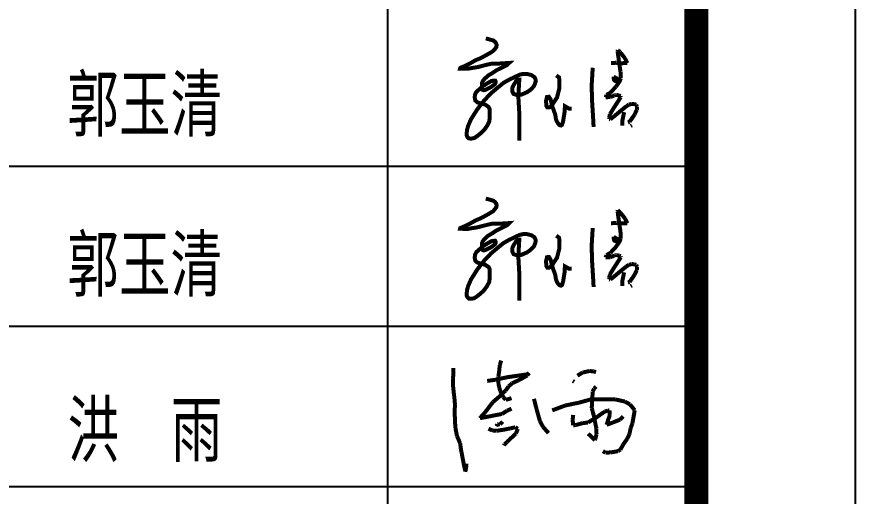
# Model space of a CAD drawing. Extents: x 180850 to 1399066, y 48356 to 327880.
# Drawn here: x 908475 to 915935, y 148402 to 152669 of the extents above; entities that cross this region are included whole.
import ezdxf

# ---------------------------------------------------------------- set-up
doc = ezdxf.new("R2010")
doc.units = 0
doc.header["$LTSCALE"] = 1000
for name, color, linetype in [('PUB_TEXT', 7, 'Continuous'), ('PUB_TITLE', 4, 'Continuous'), ('填充', 251, 'Continuous')]:
    doc.layers.add(name, color=color, linetype=linetype)
doc.styles.add('_gyy_title_ST', font='', dxfattribs={"width": 0.8})
doc.styles.get('_gyy_title_ST').set_extended_font_data('SimSun')

# ---------------------------------------------------------------- blocks, each defined once
blk = doc.blocks.new('wfadf')
at = {"color": 2, "lineweight": 25, "const_width": 25}
for points in [[(2531221.4, 1893279.7), (2531268, 1893266.6), (2531279.6, 1893257.9), (2531285.4, 1893249.5), (2531289.3, 1893239.2), (2531287.4, 1893225.7), (2531279, 1893214.1), (2531266, 1893199.8), (2531239.6, 1893183.8), (2531191.9, 1893157.4), (2531155.2, 1893141.9), (2531121.8, 1893122.6), (2531088.9, 1893106.6), (2531062.5, 1893095.6), (2531061.2, 1893091.1), (2531108.9, 1893089.8), (2531135.9, 1893095), (2531162.3, 1893098.8), (2531182.3, 1893103.3), (2531204.2, 1893109.1), (2531229.3, 1893115.6), (2531260.8, 1893122.6), (2531305.9, 1893122.6), (2531348.4, 1893125.2), (2531367.7, 1893126.5), (2531353.6, 1893113), (2531288.5, 1893080.8), (2531257.6, 1893060.2), (2531236.4, 1893048), (2531212.6, 1893025.8), (2531202.9, 1893013.6), (2531197.1, 1892999.5), (2531197.1, 1892980.2), (2531197.1, 1892967.3), (2531201, 1892958.9), (2531209.3, 1892955.7), (2531223.5, 1892960.2), (2531255, 1892976.3), (2531264.7, 1892983.4), (2531278.2, 1892993.7), (2531283.4, 1893004.6), (2531283.4, 1893009.8), (2531280.2, 1893016.2), (2531267.9, 1893015.6), (2531256.3, 1893013.6), (2531230.6, 1892998.8), (2531206.1, 1892983.4), (2531187.4, 1892967.3), (2531163, 1892946.1), (2531155.2, 1892931.7), (2531152, 1892911.8), (2531155.9, 1892891.8), (2531168.8, 1892880.3), (2531193.9, 1892872.5), (2531217.7, 1892866.1), (2531238.9, 1892852), (2531246, 1892837.8), (2531245.4, 1892808.9), (2531246, 1892781.8), (2531242.5, 1892758.1), (2531229, 1892732.4), (2531209.6, 1892706.2), (2531187.9, 1892685.9), (2531165.3, 1892667.9), (2531149.5, 1892657.5), (2531130.1, 1892653.9), (2531115.6, 1892655.2), (2531106.6, 1892663.8), (2531102.5, 1892674.2), (2531102.5, 1892689.1), (2531104.3, 1892708), (2531111.1, 1892732.9), (2531128.7, 1892773.6), (2531149.5, 1892807), (2531168.5, 1892836.8), (2531190.2, 1892865), (2531212.3, 1892893), (2531254.8, 1892937.7), (2531298.3, 1892974.4), (2531333, 1893002.4), (2531365.6, 1893020.9), (2531413.5, 1893043.9), (2531436.5, 1893053.9), (2531455.5, 1893057.9), (2531478, 1893057.9), (2531506.1, 1893050.7), (2531525, 1893038.1), (2531531.4, 1893025.9), (2531533.6, 1893013.2), (2531528.2, 1892996.5), (2531521.9, 1892981.2), (2531501.5, 1892959.5), (2531479, 1892943.7), (2531442.4, 1892927.9), (2531413, 1892926.6), (2531394.9, 1892932.9), (2531386.8, 1892948.7), (2531386.3, 1892963.6), (2531389.5, 1892977.1), (2531397.6, 1892992.5), (2531412.1, 1893014.6), (2531422, 1893020.9), (2531430.6, 1893021.8), (2531424.5, 1892919.5), (2531430.3, 1892817.5), (2531431.8, 1892666.5), (2531431.8, 1892642)], [(2532045.2, 1893207.1), (2532043.9, 1893200.2)], [(2532043.9, 1893200.2), (2532056, 1893112.7)], [(2532059, 1893194.7), (2532045.2, 1893207.1)], [(2532075, 1893175), (2532059, 1893194.7)], [(2532091, 1893154.1), (2532075, 1893175)], [(2532104.8, 1893125.4), (2532091, 1893154.1)], [(2531888.9, 1893096.1), (2531882.6, 1892990), (2531884.1, 1892899), (2531890.5, 1892800.5), (2531894.5, 1892727.1)], [(2532003.3, 1893125.4), (2532035.3, 1893127.4)], [(2532035.3, 1893127.4), (2532056.3, 1893124.6)], [(2532056, 1893112.7), (2532062.1, 1893074.4)], [(2532056.3, 1893124.6), (2532090.5, 1893125.1)], [(2532090.5, 1893125.1), (2532104.8, 1893125.4)], [(2531661.5, 1893048.4), (2531678.7, 1893035.5), (2531681.6, 1893014.7), (2531680.1, 1892966.7), (2531666.5, 1892911.5), (2531643.6, 1892876.4), (2531630.7, 1892856.4), (2531617.8, 1892848.5), (2531605.6, 1892848.5), (2531599.1, 1892860), (2531597.7, 1892890.1), (2531603.4, 1892913.7), (2531615.6, 1892915.1), (2531626.4, 1892897.9), (2531636.4, 1892855.7), (2531655, 1892803.9), (2531659.3, 1892776), (2531663.8, 1892763.9), (2531672.2, 1892748.6), (2531680.4, 1892739.7), (2531685.8, 1892737), (2531691, 1892735.7), (2531697, 1892738.9), (2531704.2, 1892762.2), (2531712.8, 1892816.6), (2531714.8, 1892845.9), (2531715.2, 1892856.2), (2531740.5, 1892841.6), (2531758, 1892841.6)], [(2532019.5, 1893041), (2532019.1, 1893033.8), (2532019.7, 1893029.6), (2532020.9, 1893025.4), (2532021.9, 1893021.4), (2532024.4, 1893016.8), (2532027.7, 1893015.1), (2532030.1, 1893014.1), (2532052.3, 1893011), (2532057.1, 1893011.4)], [(2532019.3, 1893041), (2532060.4, 1893016.6)], [(2532062.1, 1893074.4), (2532064.3, 1893029.6)], [(2532060.4, 1893016.6), (2532032.6, 1892976.6)], [(2532064.3, 1893029.6), (2532056.8, 1893011.4)], [(2531974.8, 1892926.6), (2531969.8, 1892911.6)], [(2531998.7, 1892940), (2531974.8, 1892926.6)], [(2532032.6, 1892976.6), (2531998.7, 1892940)], [(2532025.9, 1892924.9), (2532030.1, 1892926.6)], [(2532030.1, 1892926.6), (2532038.8, 1892926.6)], [(2532038.8, 1892926.6), (2532055.5, 1892922.6)], [(2531969.8, 1892911.6), (2531985.8, 1892912.8)], [(2531985.8, 1892912.8), (2531998.7, 1892913.8)], [(2531998.7, 1892913.8), (2532006.3, 1892916.1)], [(2532006.3, 1892916.1), (2532020.7, 1892921.8)], [(2532020.7, 1892921.8), (2532025.9, 1892924.9)], [(2532055.1, 1892899.2), (2532021.2, 1892846.6)], [(2532063.9, 1892913.2), (2532055.1, 1892899.2)], [(2532055.5, 1892922.6), (2532063.4, 1892919.5)], [(2532063.4, 1892919.5), (2532063.9, 1892913.2)], [(2532021.2, 1892846.6), (2531996.1, 1892805.9)], [(2532017.3, 1892788.7), (2532063.4, 1892827)], [(2532063.4, 1892827), (2532100.4, 1892857.1)], [(2532100.4, 1892857.1), (2532114.6, 1892865.9)], [(2532114.6, 1892865.9), (2532131.8, 1892870.3)], [(2532131.8, 1892870.3), (2532147.6, 1892869.8)], [(2532147.6, 1892869.8), (2532160.3, 1892865.4)], [(2532164.3, 1892834), (2532150.5, 1892804.6)], [(2532160.3, 1892865.4), (2532165.7, 1892854.6)], [(2532165.7, 1892854.6), (2532164.3, 1892834)], [(2531992.2, 1892786.7), (2531991.7, 1892776)], [(2531991.7, 1892776), (2531999.1, 1892774.5)], [(2531996.1, 1892805.9), (2531992.2, 1892786.7)], [(2531999.1, 1892774.5), (2532017.3, 1892788.7)], [(2532085.1, 1892819.1), (2532073.8, 1892765.6), (2532073.8, 1892740.5), (2532073.8, 1892733.7)], [(2532129.4, 1892773.6), (2532118.5, 1892758.7)], [(2532150.5, 1892804.6), (2532129.4, 1892773.6)], [(2532118.5, 1892758.7), (2532108.2, 1892755.3)], [(2532133.3, 1892737.1), (2532125.4, 1892732.7)]]:
    blk.add_lwpolyline(points, dxfattribs=at)
blk = doc.blocks.new('fasdfdf')
at = {"color": 2, "lineweight": 25, "const_width": 25}
for points in [[(2540889.9, 1891153.9), (2540886.3, 1891118)], [(2540898.9, 1891182.5), (2540889.9, 1891153.9)], [(2540601.3, 1891107.3), (2540597.7, 1891069.7)], [(2540599.5, 1891135.9), (2540601.3, 1891107.3)], [(2540886.3, 1891118), (2540881, 1891080.4)], [(2541001.1, 1891087.6), (2541062, 1891096.5)], [(2541072.8, 1891105.5), (2541062, 1891089.4)], [(2541062, 1891096.5), (2541072.8, 1891105.5)], [(2541374.4, 1891088.2), (2541406.3, 1891107.5)], [(2541406.3, 1891107.5), (2541450.8, 1891117.4)], [(2541450.8, 1891117.4), (2541475.9, 1891114.4)], [(2541475.9, 1891114.4), (2541490.7, 1891110.2)], [(2540597.7, 1891069.7), (2540597.7, 1891030.2)], [(2540811.1, 1891055.3), (2540861.3, 1891062.5)], [(2540861.3, 1891062.5), (2540938.3, 1891078.6)], [(2540881, 1891080.4), (2540881, 1891041)], [(2540938.3, 1891078.6), (2541001.1, 1891087.6)], [(2541006.5, 1891058.9), (2540967, 1891041)], [(2541062, 1891089.4), (2541006.5, 1891058.9)], [(2541345.6, 1891055.3), (2541354.8, 1891049.9)], [(2540597.7, 1891030.2), (2540603.1, 1890978.3)], [(2540881, 1891041), (2540891.7, 1890994.4)], [(2540925.8, 1890994.4), (2540884.6, 1890955)], [(2540891.7, 1890994.4), (2540911.4, 1890955)], [(2540945.5, 1891021.3), (2540925.8, 1890994.4)], [(2540967, 1891041), (2540945.5, 1891021.3)], [(2541478, 1891007), (2541470.1, 1890988.6)], [(2541491.2, 1891020.1), (2541478, 1891007)], [(2540603.1, 1890978.3), (2540606.7, 1890949.6)], [(2540606.7, 1890949.6), (2540610.3, 1890908.4)], [(2540884.6, 1890955), (2540846.9, 1890922.8)], [(2540911.4, 1890955), (2540927.6, 1890937.1)], [(2540927.6, 1890937.1), (2540963.4, 1890947.8)], [(2541103.2, 1890943.3), (2541120.7, 1890874.9)], [(2541384, 1890919.6), (2541457.7, 1890939.8)], [(2541457.7, 1890939.8), (2541530.5, 1890939.8)], [(2541467.5, 1890945.6), (2541464, 1890886)], [(2541470.1, 1890988.6), (2541467.5, 1890945.6)], [(2541530.5, 1890939.8), (2541611.2, 1890939.8)], [(2541611.2, 1890939.8), (2541670, 1890926.6)], [(2540610.3, 1890908.4), (2540608.5, 1890867.2)], [(2540846.9, 1890922.8), (2540794.9, 1890854.7)], [(2541217.2, 1890871.4), (2541299.7, 1890902)], [(2541299.7, 1890902), (2541384, 1890919.6)], [(2541464, 1890886), (2541478.9, 1890829.9)], [(2541670, 1890926.6), (2541703.4, 1890908.2)], [(2541703.4, 1890908.2), (2541732.3, 1890872.2)], [(2540608.5, 1890867.2), (2540610.3, 1890799.2)], [(2540766.2, 1890822.5), (2540904.3, 1890849.3)], [(2540794.9, 1890854.7), (2540771.6, 1890829.6)], [(2540904.3, 1890849.3), (2540934.8, 1890869)], [(2540934.8, 1890869), (2540963.4, 1890881.6)], [(2541120.7, 1890874.9), (2541140.9, 1890803)], [(2541348.2, 1890843), (2541344.7, 1890811.5)], [(2541494.7, 1890828.1), (2541519.3, 1890846.5)], [(2541519.3, 1890846.5), (2541544.7, 1890863.2)], [(2541544.7, 1890863.2), (2541564, 1890870.2)], [(2541564, 1890870.2), (2541574.6, 1890871.1)], [(2541577.2, 1890843), (2541567.5, 1890815.8)], [(2541574.6, 1890871.1), (2541577.2, 1890843)], [(2541641.2, 1890814.1), (2541660.6, 1890834.3)], [(2541732.3, 1890872.2), (2541717.6, 1890788.7)], [(2540610.3, 1890799.2), (2540613.9, 1890758)], [(2540771.6, 1890829.6), (2540766.2, 1890822.5)], [(2540874.4, 1890784.1), (2540868.2, 1890772.3)], [(2540880.6, 1890784.7), (2540874.4, 1890784.1)], [(2540891.8, 1890784.1), (2540880.6, 1890784.7)], [(2540907.9, 1890801), (2540891.8, 1890784.1)], [(2541140.9, 1890803), (2541160.2, 1890767.9)], [(2541344.7, 1890811.5), (2541348.2, 1890778.1)], [(2541348.2, 1890778.1), (2541364, 1890779.9)], [(2541364, 1890779.9), (2541406.1, 1890791.3)], [(2541406.1, 1890791.3), (2541440.3, 1890795.7)], [(2541440.3, 1890795.7), (2541494.7, 1890828.1)], [(2541478.9, 1890829.9), (2541487.7, 1890782.5)], [(2541487.7, 1890782.5), (2541493, 1890759.7)], [(2541557, 1890781.6), (2541593.9, 1890794.8)], [(2541558.8, 1890787.8), (2541557, 1890781.6)], [(2541567.5, 1890815.8), (2541558.8, 1890787.8)], [(2541593.9, 1890794.8), (2541641.2, 1890814.1)], [(2541717.6, 1890788.7), (2541707.9, 1890764.1)], [(2540613.9, 1890758), (2540622.8, 1890711.4)], [(2540819.2, 1890756.8), (2540842.8, 1890746.3)], [(2540842.8, 1890746.3), (2540869.4, 1890743.8)], [(2540869.4, 1890743.8), (2540920.9, 1890751.9)], [(2540920.9, 1890751.9), (2540957.4, 1890759.3)], [(2540957.4, 1890759.3), (2540987.2, 1890766.1)], [(2540987.2, 1890766.1), (2541002.7, 1890755.6)], [(2541002.7, 1890755.6), (2540990.9, 1890726.5)], [(2541160.2, 1890767.9), (2541194.4, 1890729.3)], [(2541493, 1890759.7), (2541493.8, 1890722.9)], [(2541707.9, 1890764.1), (2541698.3, 1890720.3)], [(2540622.8, 1890711.4), (2540642.5, 1890666.6)], [(2540948.8, 1890687.8), (2540935.8, 1890673.5)], [(2540990.9, 1890726.5), (2540948.8, 1890687.8)], [(2541484.2, 1890685.2), (2541441.9, 1890725.5)], [(2541486.8, 1890693.1), (2541484.2, 1890685.2)], [(2541493.8, 1890722.9), (2541486.8, 1890693.1)], [(2541686, 1890694.8), (2541660.6, 1890658.9)], [(2541698.3, 1890720.3), (2541686, 1890694.8)], [(2540642.5, 1890666.6), (2540646.1, 1890636.2)], [(2540646.1, 1890636.2), (2540653.3, 1890598.5)], [(2540919, 1890658.7), (2540915.3, 1890651.9)], [(2540935.8, 1890673.5), (2540919, 1890658.7)], [(2541643, 1890626.5), (2541628.1, 1890616.8)], [(2541660.6, 1890658.9), (2541643, 1890626.5)], [(2540653.3, 1890598.5), (2540669.4, 1890514.3)], [(2541550, 1890607.2), (2541533.3, 1890616.8)], [(2541582.5, 1890608.9), (2541550, 1890607.2)], [(2541628.1, 1890616.8), (2541582.5, 1890608.9)], [(2540674.8, 1890487.5), (2540682, 1890526.9)], [(2540682, 1890526.9), (2540682, 1890539.4)]]:
    blk.add_lwpolyline(points, dxfattribs=at)

msp = doc.modelspace()

# ---------------------------------------------------------------- linework, layer by layer
at = {"color": 2, "lineweight": 25, "const_width": 35.63}
msp.add_lwpolyline([(912457.95, 148657.36), (912465.62, 148626.73)], dxfattribs=at)
at = {"layer": 'PUB_TITLE'}
for p, q in [((911774.4, 158463.75), (911774.4, 145635.56)), ((914625.1, 151336.98), (904647.63, 151336.98)), ((914625.1, 149911.62), (904647.63, 149911.62)), ((914625.1, 148486.27), (904647.63, 148486.27))]:
    msp.add_line(p, q, dxfattribs=at)
msp.add_lwpolyline([(797005.45, 220381.89), (915934.63, 220381.89), (915934.63, 136381.97), (797005.45, 136381.97)], close=True, dxfattribs=at)
at = {"layer": 'PUB_TITLE', "const_width": 212.12}
for points in [[(800540.8, 137796.11), (800540.8, 218967.75), (914520.49, 218967.75), (914520.49, 137796.11)], [(904621.51, 218967.75), (914520.49, 218967.75), (914520.49, 137796.11), (904621.51, 137796.11)]]:
    msp.add_lwpolyline(points, close=True, dxfattribs=at)

# ---------------------------------------------------------------- block references
at = {"layer": '填充', "xscale": 1.4253541302, "yscale": 1.4253541302, "zscale": 1.4253541302}
for name, p in [('wfadf', (-2695239.16, -2546117.5)), ('wfadf', (-2695239.16, -2547542.86)), ('fasdfdf', (-2708895.72, -2545995.07))]:
    msp.add_blockref(name, p, dxfattribs=at)

# ---------------------------------------------------------------- texts
at = {"layer": 'PUB_TEXT', "color": 3, "style": '_gyy_title_ST', "width": 0.7}
for s, p in [('郭玉清', (908924.37, 151655.07)), ('郭玉清', (908924.37, 150229.72)), ('洪  雨', (908927.57, 148757.56))]:
    msp.add_text(s, height=481.259, dxfattribs=at).set_placement(p)

doc.saveas('drawing.dxf')
